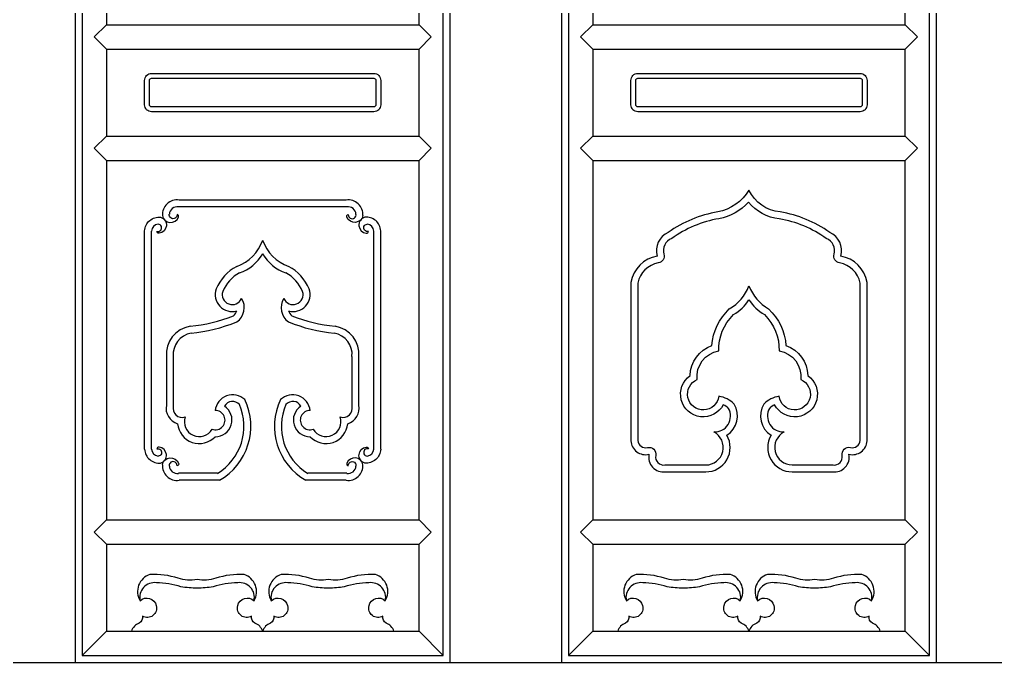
# Model space of a CAD drawing. Extents: x -66030 to 95157, y -13132 to 45879.
# Drawn here: x -46771 to -45366, y 31869 to 32793 of the extents above; entities that cross this region are included whole.
import ezdxf

# ---------------------------------------------------------------- set-up
doc = ezdxf.new("R2010")
doc.units = 0
doc.header["$LTSCALE"] = 100
doc.header["$MEASUREMENT"] = 0
for name, color, linetype in [('3', 11, 'CONTINUOUS'), ('4', 121, 'CONTINUOUS'), ('7', 105, 'CONTINUOUS')]:
    doc.layers.add(name, color=color, linetype=linetype)

msp = doc.modelspace()

# ---------------------------------------------------------------- linework, layer by layer
at = {"layer": '3'}
for p, q in [((-46663.8, 32768.4), (-46646.3, 32785.9)), ((-46196.3, 32785.9), (-46178.8, 32768.4)), ((-45963.8, 32768.4), (-45946.3, 32785.9)), ((-45496.3, 32785.9), (-45478.8, 32768.4)), ((-46646.3, 32750.9), (-46663.8, 32768.4)), ((-46196.3, 32750.9), (-46178.8, 32768.4)), ((-45946.3, 32750.9), (-45963.8, 32768.4)), ((-45496.3, 32750.9), (-45478.8, 32768.4)), ((-46663.8, 32608.4), (-46646.3, 32625.9)), ((-46196.3, 32625.9), (-46178.8, 32608.4)), ((-45963.8, 32608.4), (-45946.3, 32625.9)), ((-45496.3, 32625.9), (-45478.8, 32608.4)), ((-46646.3, 32590.9), (-46663.8, 32608.4)), ((-46196.3, 32590.9), (-46178.8, 32608.4)), ((-45946.3, 32590.9), (-45963.8, 32608.4)), ((-45496.3, 32590.9), (-45478.8, 32608.4)), ((-46300.3, 32524), (-46542.4, 32524)), ((-46541.7, 32534), (-46301, 32534)), ((-46591.3, 32175.4), (-46591.3, 32489.5)), ((-46581.3, 32175.7), (-46581.3, 32489.1)), ((-46261.3, 32175.7), (-46261.3, 32489.1)), ((-46251.3, 32175.4), (-46251.3, 32489.5)), ((-46560, 32308.5), (-46560, 32238.9)), ((-46550, 32309), (-46550, 32237.8)), ((-46292.7, 32237.8), (-46292.7, 32309)), ((-46282.7, 32238.9), (-46282.7, 32308.5)), ((-46486.4, 32140.9), (-46542.4, 32140.9)), ((-46483.6, 32130.9), (-46541.7, 32130.9)), ((-46301, 32130.9), (-46359.1, 32130.9)), ((-46300.3, 32140.9), (-46356.2, 32140.9)), ((-46663.8, 32056.4), (-46646.3, 32073.9)), ((-46196.3, 32073.9), (-46178.8, 32056.4)), ((-45963.8, 32056.4), (-45946.3, 32073.9)), ((-45496.3, 32073.9), (-45478.8, 32056.4)), ((-46646.3, 32038.9), (-46663.8, 32056.4)), ((-46196.3, 32038.9), (-46178.8, 32056.4)), ((-45946.3, 32038.9), (-45963.8, 32056.4)), ((-45496.3, 32038.9), (-45478.8, 32056.4)), ((-46681.3, 31878.9), (-46646.3, 31913.9)), ((-46196.3, 31913.9), (-46161.3, 31878.9)), ((-45981.3, 31878.9), (-45946.3, 31913.9)), ((-45496.3, 31913.9), (-45461.3, 31878.9))]:
    msp.add_line(p, q, dxfattribs=at)
at = {"layer": '3', "color": 2}
msp.add_line((-66009.4, 31868.9), (90873, 31868.9), dxfattribs=at)
at = {"layer": '3'}
for points in [[(-46681.3, 31878.9), (-46161.3, 31878.9), (-46161.3, 34438.9), (-46681.3, 34438.9)], [(-45981.3, 31878.9), (-45461.3, 31878.9), (-45461.3, 34438.9), (-45981.3, 34438.9)]]:
    msp.add_lwpolyline(points, close=True, dxfattribs=at)
for points in [[(-46581.3, 32715.9), (-46261.3, 32715.9, -0.414214), (-46251.3, 32705.9), (-46251.3, 32670.9, -0.414214), (-46261.3, 32660.9), (-46581.3, 32660.9, -0.414214), (-46591.3, 32670.9), (-46591.3, 32705.9, -0.414214)], [(-46581.3, 32708.9), (-46261.3, 32708.9, -0.414214), (-46258.3, 32705.9), (-46258.3, 32670.9, -0.414214), (-46261.3, 32667.9), (-46581.3, 32667.9, -0.414214), (-46584.3, 32670.9), (-46584.3, 32705.9, -0.414214)], [(-45881.3, 32715.9), (-45561.3, 32715.9, -0.414214), (-45551.3, 32705.9), (-45551.3, 32670.9, -0.414214), (-45561.3, 32660.9), (-45881.3, 32660.9, -0.414214), (-45891.3, 32670.9), (-45891.3, 32705.9, -0.414214)], [(-45881.3, 32708.9), (-45561.3, 32708.9, -0.414214), (-45558.3, 32705.9), (-45558.3, 32670.9, -0.414214), (-45561.3, 32667.9), (-45881.3, 32667.9, -0.414214), (-45884.3, 32670.9), (-45884.3, 32705.9, -0.414214)], [(-45721.3, 32548.1, -0.210762), (-45766.2, 32516.8, 0.114186), (-45837.5, 32487.3, 0.375753), (-45853.4, 32453.2, 0.318354), (-45891.3, 32415.4), (-45891.3, 32187.6, 0.467386), (-45865.3, 32168.3, 0.511029), (-45841.7, 32143), (-45783.6, 32143, 0.578372), (-45753.1, 32195.6, 0.404073), (-45742.7, 32240.3, 0.169554), (-45764.7, 32251.7, -1.732779), (-45795.7, 32275.7, -0.407078), (-45764.7, 32316.8, -0.213141), (-45743.6, 32369.1, 0.122229), (-45721.3, 32390.6, 0.122229), (-45699, 32369.1, -0.213141), (-45678, 32316.8, -0.407078), (-45646.9, 32275.7, -1.732779), (-45678, 32251.7, 0.169554), (-45700, 32240.3, 0.404073), (-45689.6, 32195.6, 0.578372), (-45659.1, 32143), (-45601, 32143, 0.511029), (-45577.4, 32168.3, 0.467386), (-45551.3, 32187.6), (-45551.3, 32415.4, 0.318354), (-45589.2, 32453.2, 0.375753), (-45605.1, 32487.3, 0.114186), (-45676.4, 32516.8, -0.263021)], [(-45771.9, 32200.4, 0.579617), (-45750.7, 32234.3, 0.083672), (-45758.3, 32239.5, -1.266979), (-45806, 32281.4, -0.312961), (-45774.6, 32324.6, -0.190588), (-45749.6, 32377.2, 0.173032), (-45721.3, 32410.4, 0.173032), (-45693, 32377.2, -0.190588), (-45668.1, 32324.6, -0.312961), (-45636.6, 32281.4, -1.266979), (-45684.4, 32239.5, 0.083672), (-45691.9, 32234.3, 0.579617), (-45670.7, 32200.4, 0.78664), (-45659.1, 32153), (-45600.3, 32153, 0.526048), (-45587.2, 32166.4, -0.545844), (-45575, 32178, 0.460744), (-45561.3, 32187.9), (-45561.3, 32414.5, 0.312309), (-45590.9, 32443.4, -0.447823), (-45598.8, 32456, 0.390224), (-45610, 32478.5, 0.115429), (-45677.7, 32506.9, -0.199011), (-45722, 32530.7, -0.160236), (-45764.5, 32507, 0.116165), (-45832.6, 32478.5, 0.390224), (-45843.8, 32456, -0.447823), (-45851.8, 32443.4, 0.312309), (-45881.3, 32414.5), (-45881.3, 32187.9, 0.460744), (-45867.6, 32178, -0.545844), (-45855.5, 32166.4, 0.526048), (-45842.4, 32153), (-45783.6, 32153, 0.78664)]]:
    msp.add_lwpolyline(points, format="xyb", close=True, dxfattribs=at)
for points in [[(-46591.3, 32489.5, -0.425166), (-46568.2, 32509.3, -0.425166)], [(-46568.2, 32509.3, -0.806445), (-46570.4, 32486.1, -0.529429), (-46573.6, 32488.8, 1.143151), (-46571.9, 32499.2)], [(-46565.7, 32511.6, 0.74919), (-46542.5, 32509.3, 0.529429), (-46544.6, 32512.9, -1.102454), (-46555.7, 32513.5, -1.086481)], [(-46277, 32511.6, -0.74919), (-46300.1, 32509.3, -0.529429), (-46298.1, 32512.9, 1.102454), (-46287, 32513.5, 1.086481)], [(-46274.4, 32509.3, 0.806445), (-46272.3, 32486.1, 0.529429), (-46269.1, 32488.8, -1.143151), (-46270.8, 32499.2)], [(-46251.3, 32489.5, 0.425166), (-46274.4, 32509.3, 0.425166)], [(-46591.3, 32175.4, 0.425166), (-46568.2, 32155.6, 0.425166)], [(-46568.2, 32155.6, 0.806445), (-46570.4, 32178.7, 0.529429), (-46573.6, 32176, -1.143151), (-46571.9, 32165.6)], [(-46274.4, 32155.6, -0.806445), (-46272.3, 32178.7, -0.529429), (-46269.1, 32176, 1.143151), (-46270.8, 32165.6)], [(-46251.3, 32175.4, -0.425166), (-46274.4, 32155.6, -0.425166)], [(-46565.7, 32153.3, -0.74919), (-46542.5, 32155.6, -0.529429), (-46544.6, 32151.9, 1.102454), (-46555.7, 32151.4, 1.086481)], [(-46277, 32153.3, 0.74919), (-46300.1, 32155.6, 0.529429), (-46298.1, 32151.9, -1.102454), (-46287, 32151.4, -1.086481)], [(-46421.3, 31913.9, 0.230985), (-46432.5, 31925.4, -0.325912), (-46437.3, 31935.5, -0.675637), (-46457.2, 31950.6, -0.580804), (-46433.8, 31957.7, 0.485922), (-46448.1, 31995.3, 0.092604), (-46488.7, 31990, -0.124244), (-46515.8, 31988, -0.124244), (-46542.9, 31990, 0.092604), (-46583.6, 31995.3, 0.485922), (-46597.8, 31957.7, -0.580804), (-46574.5, 31950.6, -0.675637), (-46594.3, 31935.5, -0.325912), (-46599.1, 31925.4, 0.230985), (-46610.3, 31913.9)], [(-46232.4, 31913.9, 0.230985), (-46243.5, 31925.4, -0.325912), (-46248.4, 31935.5, -0.675637), (-46268.2, 31950.6, -0.580804), (-46244.8, 31957.7, 0.485922), (-46259.1, 31995.3, 0.092604), (-46299.7, 31990, -0.124244), (-46326.8, 31988, -0.124244), (-46354, 31990, 0.092604), (-46394.6, 31995.3, 0.485922), (-46408.9, 31957.7, -0.580804), (-46385.5, 31950.6, -0.675637), (-46405.3, 31935.5, -0.325912), (-46410.2, 31925.4, 0.230985), (-46421.3, 31913.9)], [(-45721.3, 31913.9, 0.230985), (-45732.5, 31925.4, -0.325912), (-45737.3, 31935.5, -0.675637), (-45757.2, 31950.6, -0.580804), (-45733.8, 31957.7, 0.485922), (-45748.1, 31995.3, 0.092604), (-45788.7, 31990, -0.124244), (-45815.8, 31988, -0.124244), (-45842.9, 31990, 0.092604), (-45883.6, 31995.3, 0.485922), (-45897.8, 31957.7, -0.580804), (-45874.5, 31950.6, -0.675637), (-45894.3, 31935.5, -0.325912), (-45899.1, 31925.4, 0.230985), (-45910.3, 31913.9)], [(-45532.4, 31913.9, 0.230985), (-45543.5, 31925.4, -0.325912), (-45548.4, 31935.5, -0.675637), (-45568.2, 31950.6, -0.580804), (-45544.8, 31957.7, 0.485922), (-45559.1, 31995.3, 0.092604), (-45599.7, 31990, -0.124244), (-45626.8, 31988, -0.124244), (-45654, 31990, 0.092604), (-45694.6, 31995.3, 0.485922), (-45708.9, 31957.7, -0.580804), (-45685.5, 31950.6, -0.675637), (-45705.3, 31935.5, -0.325912), (-45710.2, 31925.4, 0.230985), (-45721.3, 31913.9)], [(-46433.8, 31957.7, 0.526125), (-46457.3, 31983.5, 0.078007), (-46492.7, 31977.6, -0.016245), (-46515.8, 31975.6, -0.016245), (-46538.9, 31977.6, 0.078007), (-46574.3, 31983.5, 0.526125), (-46597.8, 31957.7)], [(-46244.8, 31957.7, 0.526125), (-46268.4, 31983.5, 0.078007), (-46303.8, 31977.6, -0.016245), (-46326.8, 31975.6, -0.016245), (-46349.9, 31977.6, 0.078007), (-46385.3, 31983.5, 0.526125), (-46408.9, 31957.7)], [(-45733.8, 31957.7, 0.526125), (-45757.3, 31983.5, 0.078007), (-45792.7, 31977.6, -0.016245), (-45815.8, 31975.6, -0.016245), (-45838.9, 31977.6, 0.078007), (-45874.3, 31983.5, 0.526125), (-45897.8, 31957.7)], [(-45544.8, 31957.7, 0.526125), (-45568.4, 31983.5, 0.078007), (-45603.8, 31977.6, -0.016245), (-45626.8, 31975.6, -0.016245), (-45649.9, 31977.6, 0.078007), (-45685.3, 31983.5, 0.526125), (-45708.9, 31957.7)]]:
    msp.add_lwpolyline(points, format="xyb", dxfattribs=at)
for centre, radius, start, end in [((-46544.4, 32512.8), 21.3, 82.7221, 183.4166), ((-46544.4, 32512.8), 11.3, 80.0094, 176.8305), ((-46298.3, 32512.8), 21.3, 356.5834, 97.2779), ((-46298.3, 32512.8), 11.3, 3.1695, 99.9906), ((-46570.2, 32488.2), 11.1, 98.4065, 175.4352), ((-46272.4, 32488.2), 11.1, 4.5648, 81.5935), ((-46478.6, 32495.6), 60.5, 289.1987, 341.4405), ((-46364, 32495.6), 60.5, 198.5595, 250.8013), ((-46474.6, 32488), 62, 288.6385, 329.2637), ((-46368.1, 32488), 62, 210.7363, 251.3615), ((-46428.1, 32381.2), 65, 118.1268, 157.6016), ((-46414.6, 32381.2), 65, 22.3984, 61.8732), ((-46428.1, 32381.2), 55, 118.9934, 157.2648), ((-46414.6, 32381.2), 55, 22.7352, 61.0066), ((-46465.1, 32398), 24.5, 161.0035, 285.6174), ((-46465.1, 32398), 14.5, 162.0748, 337.3116), ((-46377.6, 32398), 14.5, 202.6884, 17.9252), ((-46377.6, 32398), 24.5, 254.3826, 18.9965), ((-46472.3, 32379), 24.5, 303.9231, 33.0911), ((-46370.3, 32379), 24.5, 146.9089, 236.0769), ((-46472.3, 32379), 14.5, 307.504, 341.6455), ((-46370.3, 32379), 14.5, 198.3545, 232.496), ((-46546.7, 32574.8), 223.4, 275.3826, 291.8627), ((-46546.7, 32574.8), 233.4, 275.4679, 292.1589), ((-46296, 32574.8), 233.4, 247.8411, 264.5321), ((-46296, 32574.8), 223.4, 248.1373, 264.6174), ((-46519.3, 32312), 40.8, 99.0669, 184.9482), ((-46519.3, 32312), 30.8, 99.616, 185.6946), ((-46323.4, 32312), 30.8, 354.3054, 80.384), ((-46323.4, 32312), 40.8, 355.0518, 80.9331), ((-46464.4, 32228.2), 25.6, 47.0265, 173.1564), ((-46527.8, 32208.7), 89.5, 299.5714, 25.3637), ((-46464.7, 32231), 13.3, 41.9963, 151.0215), ((-46314.9, 32208.7), 89.5, 154.6363, 240.4286), ((-46378.3, 32228.2), 25.6, 6.8436, 132.9735), ((-46377.9, 32231), 13.3, 28.9785, 138.0037), ((-46537.2, 32234.5), 23.2, 169.1776, 253.1994), ((-46537.2, 32234.5), 13.2, 165.6417, 288.9713), ((-46489.4, 32217.4), 13.9, 250.1962, 92.0206), ((-46489.4, 32217.4), 23.9, 269.0393, 57.0447), ((-46527.4, 32208.5), 79.1, 301.2055, 23.412), ((-46315.3, 32208.5), 79.1, 156.588, 238.7945), ((-46353.3, 32217.4), 23.9, 122.9553, 270.9607), ((-46353.3, 32217.4), 13.9, 87.9794, 289.8038), ((-46305.5, 32234.5), 13.2, 251.0287, 14.3583), ((-46305.5, 32234.5), 23.2, 286.8006, 10.8224), ((-46512.6, 32215.1), 21.4, 161.2295, 329.7491), ((-46330.1, 32215.1), 21.4, 210.2509, 18.7705), ((-46512.6, 32215.1), 31.4, 185.1715, 316.5498), ((-46330.1, 32215.1), 31.4, 223.4502, 354.8285), ((-46570.2, 32176.6), 11.1, 184.5648, 261.5935), ((-46272.4, 32176.6), 11.1, 278.4065, 355.4352), ((-46544.4, 32152), 21.3, 176.5834, 277.2779), ((-46544.4, 32152), 11.3, 183.1695, 279.9906), ((-46298.3, 32152), 21.3, 262.7221, 3.4166), ((-46298.3, 32152), 11.3, 260.0094, 356.8305)]:
    msp.add_arc(centre, radius, start, end, dxfattribs=at)
at = {"layer": '4'}
for points in [[(-46691.3, 31868.9), (-46151.3, 31868.9), (-46151.3, 34448.9), (-46691.3, 34448.9)], [(-45991.3, 31868.9), (-45451.3, 31868.9), (-45451.3, 34448.9), (-45991.3, 34448.9)]]:
    msp.add_lwpolyline(points, close=True, dxfattribs=at)
at = {"layer": '7'}
for p, q in [((-46646.3, 34243.9), (-46646.3, 32785.9)), ((-46196.3, 32785.9), (-46196.3, 34243.9)), ((-45946.3, 34243.9), (-45946.3, 32785.9)), ((-45496.3, 32785.9), (-45496.3, 34243.9)), ((-46646.3, 32785.9), (-46196.3, 32785.9)), ((-45946.3, 32785.9), (-45496.3, 32785.9)), ((-46646.3, 32750.9), (-46196.3, 32750.9)), ((-46646.3, 32750.9), (-46646.3, 32625.9)), ((-46196.3, 32625.9), (-46196.3, 32750.9)), ((-45946.3, 32750.9), (-45496.3, 32750.9)), ((-45946.3, 32750.9), (-45946.3, 32625.9)), ((-45496.3, 32625.9), (-45496.3, 32750.9)), ((-46646.3, 32625.9), (-46196.3, 32625.9)), ((-45946.3, 32625.9), (-45496.3, 32625.9)), ((-46646.3, 32590.9), (-46196.3, 32590.9)), ((-46646.3, 32590.9), (-46646.3, 32073.9)), ((-46196.3, 32073.9), (-46196.3, 32590.9)), ((-45946.3, 32590.9), (-45496.3, 32590.9)), ((-45946.3, 32590.9), (-45946.3, 32073.9)), ((-45496.3, 32073.9), (-45496.3, 32590.9)), ((-46646.3, 32073.9), (-46196.3, 32073.9)), ((-45946.3, 32073.9), (-45496.3, 32073.9)), ((-46646.3, 32038.9), (-46196.3, 32038.9)), ((-46646.3, 32038.9), (-46646.3, 31913.9)), ((-46196.3, 31913.9), (-46196.3, 32038.9)), ((-45946.3, 32038.9), (-45496.3, 32038.9)), ((-45946.3, 32038.9), (-45946.3, 31913.9)), ((-45496.3, 31913.9), (-45496.3, 32038.9)), ((-46646.3, 31913.9), (-46196.3, 31913.9)), ((-45946.3, 31913.9), (-45496.3, 31913.9))]:
    msp.add_line(p, q, dxfattribs=at)

doc.saveas('drawing.dxf')
